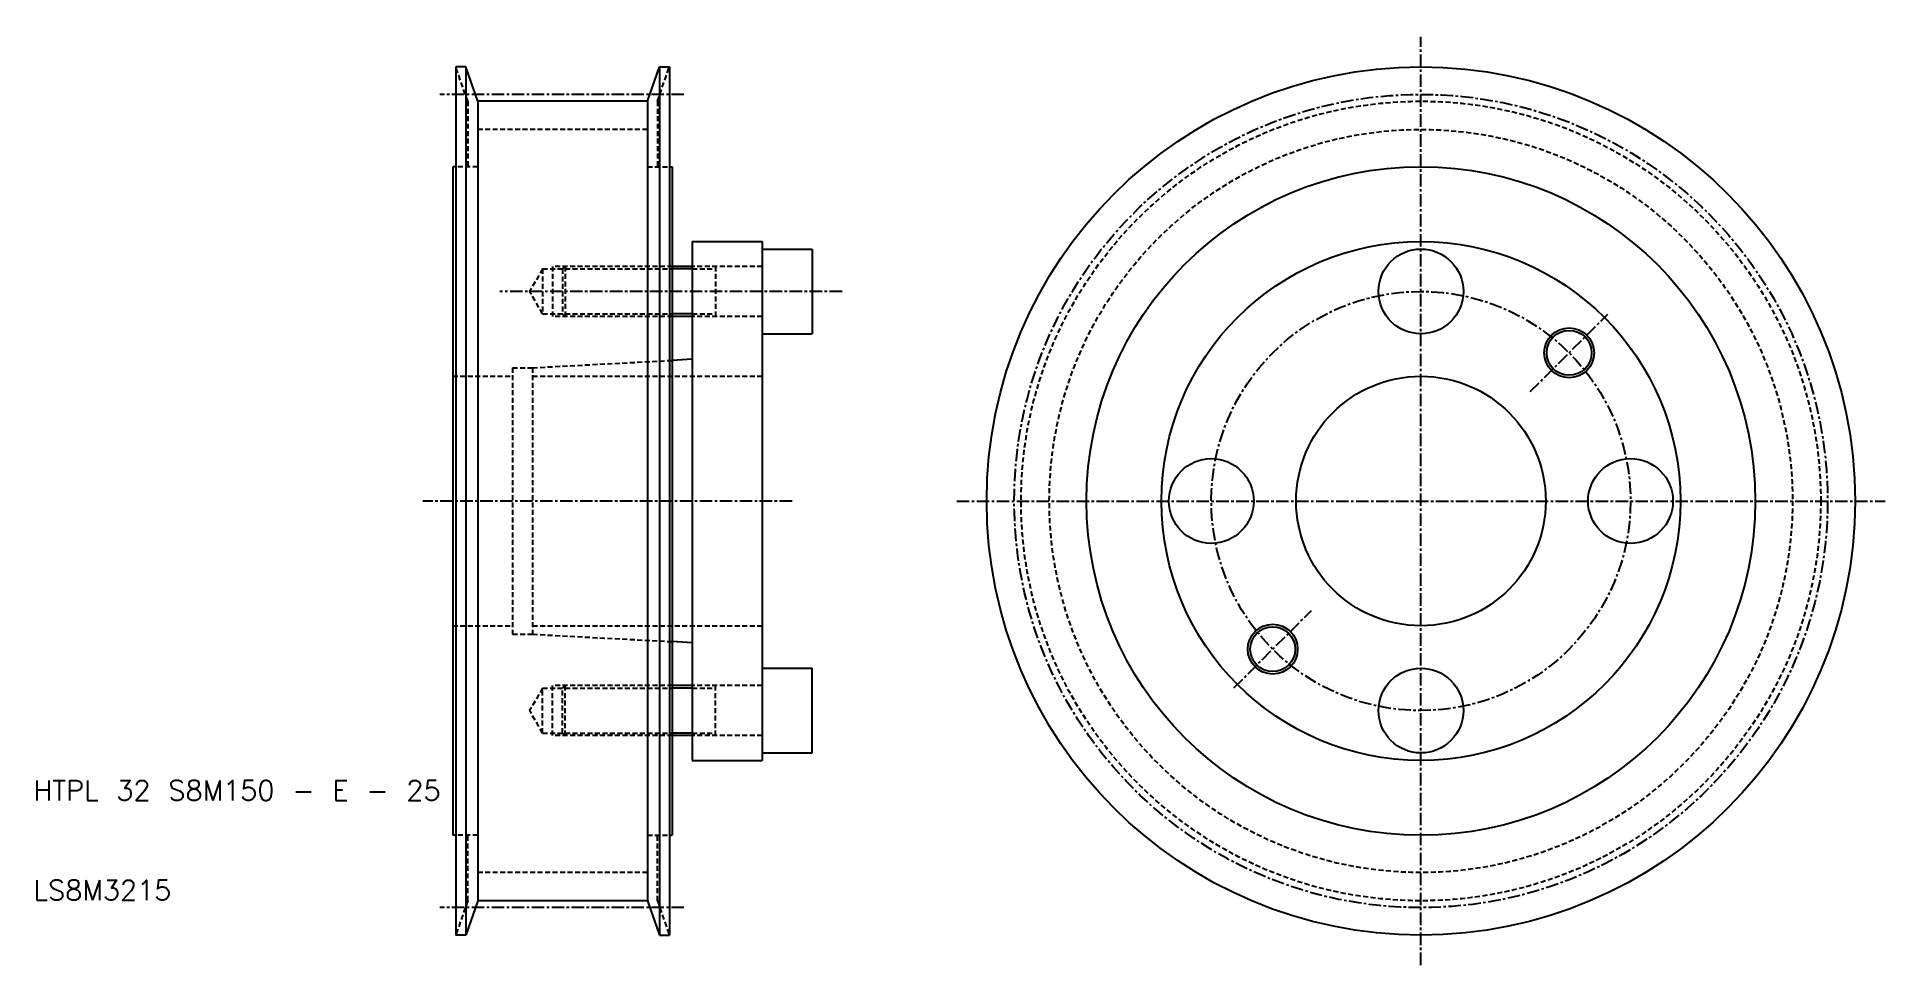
# Model space of a CAD drawing. Extents: x 10 to 196, y 4 to 96.
import ezdxf

# ---------------------------------------------------------------- set-up
doc = ezdxf.new("R2010")
doc.units = 0
doc.linetypes.add('CENTER', pattern=[2, 1.25, -0.25, 0.25, -0.25])
doc.linetypes.add('DASHED', pattern=[0.75, 0.5, -0.25])
doc.layers.get('0').update_dxf_attribs({"linetype": 'CONTINUOUS'})
doc.layers.add('CENTER', color=1, linetype='CENTER')
doc.styles.get("Standard").update_dxf_attribs({"font": 'txt.shx'})

msp = doc.modelspace()

# ---------------------------------------------------------------- linework, layer by layer
at = {"color": 7, "linetype": 'CONTINUOUS'}
for p, q in [((53.3, 93.5), (52.3, 93.5)), ((52.3, 93.5), (52.3, 6.5)), ((54.5, 90.06), (53.3, 93.5)), ((53.3, 93.5), (53.3, 6.5)), ((71.5, 90.06), (72.7, 93.5)), ((72.7, 93.5), (73.7, 93.5)), ((72.7, 93.5), (72.7, 6.5)), ((73.7, 93.5), (73.7, 6.5)), ((71.5, 90.06), (54.5, 90.06)), ((54.5, 90.06), (54.5, 9.94)), ((71.5, 90.06), (71.5, 9.94)), ((52.3, 83.5), (52, 83.5)), ((52, 83.5), (52, 16.5)), ((73.7, 83.5), (74, 83.5)), ((74, 83.5), (74, 16.5)), ((76, 76), (83, 76)), ((76, 76), (76, 24)), ((83, 76), (83, 24)), ((83, 75.25), (88, 75.25)), ((88, 75.25), (88, 66.75)), ((76, 73.5), (74, 73.5)), ((76, 68.5), (74, 68.5)), ((83, 66.75), (88, 66.75)), ((76, 64.2), (74, 64.09375)), ((76, 35.8), (74, 35.90625)), ((76, 31.5), (74, 31.5)), ((83, 33.25), (88, 33.25)), ((88, 24.75), (88, 33.25)), ((76, 26.5), (74, 26.5)), ((83, 24.75), (88, 24.75)), ((76, 24), (83, 24)), ((52.3, 16.5), (52, 16.5)), ((73.7, 16.5), (74, 16.5)), ((54.5, 9.94), (53.3, 6.5)), ((71.5, 9.94), (54.5, 9.94)), ((71.5, 9.94), (72.7, 6.5)), ((53.3, 6.5), (52.3, 6.5)), ((72.7, 6.5), (73.7, 6.5))]:
    msp.add_line(p, q, dxfattribs=at)
at = {"color": 3, "linetype": 'DASHED'}
for p, q in [((53.5, 90.06), (52.3, 93.5)), ((72.5, 90.06), (73.7, 93.5)), ((53.5, 90.06), (53.5, 83.5)), ((72.5, 90.06), (72.5, 83.5)), ((71.5, 87.23), (54.5, 87.23)), ((54.5, 83.5), (52.3, 83.5)), ((71.5, 83.5), (73.7, 83.5)), ((61, 73.25), (59.700962, 71)), ((61, 73.25), (61, 68.75)), ((61, 73.25), (74, 73.25)), ((62, 73.5), (62, 68.5)), ((74, 73.5), (62, 73.5)), ((63.25, 73.5), (63, 73.25)), ((63, 73.25), (63, 68.75)), ((63.25, 73.5), (63.25, 68.5)), ((83, 73.5), (76, 73.5)), ((76, 73.25), (78.333333, 73.25)), ((78.333333, 73.5), (78.333333, 68.5)), ((61, 68.75), (59.700962, 71)), ((61, 68.75), (74, 68.75)), ((63.25, 68.5), (63, 68.75)), ((76, 68.75), (78.333333, 68.75)), ((74, 68.5), (62, 68.5)), ((83, 68.5), (76, 68.5)), ((58, 63.35), (58, 36.65)), ((58, 63.35), (60, 63.35)), ((60, 63.35), (74, 64.09375)), ((60, 63.35), (60, 36.65)), ((52, 62.5), (58, 62.5)), ((60, 62.5), (83, 62.5)), ((52, 37.5), (58, 37.5)), ((60, 37.5), (83, 37.5)), ((58, 36.65), (60, 36.65)), ((60, 36.65), (74, 35.90625)), ((74, 31.5), (62, 31.5)), ((62, 26.5), (62, 31.5)), ((63.25, 31.5), (63, 31.25)), ((63.25, 26.5), (63.25, 31.5)), ((83, 31.5), (76, 31.5)), ((78.333333, 26.5), (78.333333, 31.5)), ((61, 31.25), (59.700962, 29)), ((61, 31.25), (74, 31.25)), ((61, 26.75), (61, 31.25)), ((63, 26.75), (63, 31.25)), ((76, 31.25), (78.333333, 31.25)), ((61, 26.75), (59.700962, 29)), ((61, 26.75), (74, 26.75)), ((74, 26.5), (62, 26.5)), ((63.25, 26.5), (63, 26.75)), ((76, 26.75), (78.333333, 26.75)), ((83, 26.5), (76, 26.5)), ((54.5, 16.5), (52.3, 16.5)), ((53.5, 9.94), (53.5, 16.5)), ((71.5, 16.5), (73.7, 16.5)), ((72.5, 9.94), (72.5, 16.5)), ((71.5, 12.77), (54.5, 12.77)), ((53.5, 9.94), (52.3, 6.5)), ((72.5, 9.94), (73.7, 6.5))]:
    msp.add_line(p, q, dxfattribs=at)
at = {"color": 3, "linetype": 'CONTINUOUS'}
for p, q in [((76, 73.25), (74, 73.25)), ((76, 68.75), (74, 68.75)), ((76, 31.25), (74, 31.25)), ((76, 26.75), (74, 26.75))]:
    msp.add_line(p, q, dxfattribs=at)
at = {"color": 7, "linetype": 'CONTINUOUS'}
for centre, radius in [((149, 50), 43.5), ((149, 50), 33.5), ((149, 50), 26), ((149, 50), 26), ((149, 71), 4.25), ((163.849242, 64.849242), 2.25), ((149, 50), 12.5), ((128, 50), 4.25), ((170, 50), 4.25), ((134.150758, 35.150758), 2.25), ((149, 29), 4.25)]:
    msp.add_circle(centre, radius, dxfattribs=at)
at = {"color": 3, "linetype": 'DASHED'}
for radius in [40.06, 37.23]:
    msp.add_circle((149, 50), radius, dxfattribs=at)
at = {"color": 3, "linetype": 'CONTINUOUS'}
for centre, radius in [((163.849242, 64.849242), 2.5), ((134.150758, 35.150758), 2.499999)]:
    msp.add_circle(centre, radius, dxfattribs=at)
at = {"layer": 'CENTER', "color": 1, "linetype": 'CENTER'}
for p, q in [((149, 3.5), (149, 96.5)), ((75.160705, 90.745), (50.715511, 90.745)), ((91, 71), (56.700962, 71)), ((159.960155, 60.960155), (167.73833, 68.73833)), ((86, 50), (49, 50)), ((102.5, 50), (195.5, 50)), ((130.26167, 31.26167), (138.039845, 39.039845)), ((75.160705, 9.255), (50.715511, 9.255))]:
    msp.add_line(p, q, dxfattribs=at)
for radius in [40.745, 21]:
    msp.add_circle((149, 50), radius, dxfattribs=at)

# ---------------------------------------------------------------- texts
at = {"color": 7, "linetype": 'CONTINUOUS'}
for s, p in [('HTPL 32 S8M150 - E - 25', (10, 20)), ('LS8M3215', (10, 10))]:
    msp.add_text(s, height=2, dxfattribs=at).set_placement(p)

doc.saveas('drawing.dxf')
